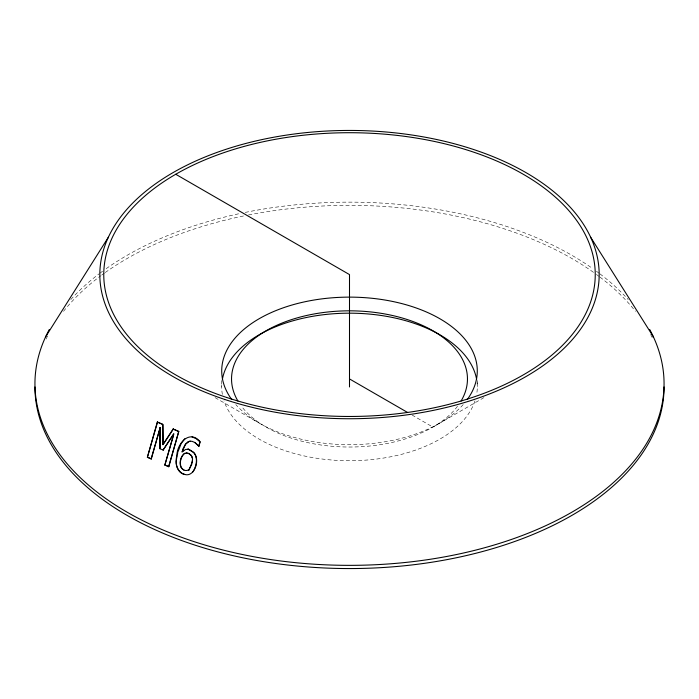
<?xml version="1.0" encoding="UTF-8"?>
<svg xmlns="http://www.w3.org/2000/svg" width="699" height="699" viewBox="0 0 699 699"><rect width="100%" height="100%" fill="white"/><g stroke="black" fill="none" stroke-linecap="round" stroke-linejoin="round"><path stroke-width="0.52" stroke-dasharray="3.5 2.62" d="M483.909 397.635L432.908 427.08L412.288 415.18M215.091 397.635L259.146 423.07M477.286 380.536L477.286 386.958M221.714 380.536L221.714 386.958M46.09 339.041A314.55 181.6 0 0 1 48.353 334.506M63.522 311.326A314.55 181.6 0 0 1 100.822 275.747M101.696 275.1A314.55 181.6 0 0 1 104.361 273.16M105.261 272.523A314.55 181.6 0 0 1 244.143 215.842M248.477 214.969A314.55 181.6 0 0 1 595.531 273.807M596.422 274.445A314.55 181.6 0 0 1 599.052 276.402M599.917 277.057A314.55 181.6 0 0 1 635.478 311.326M650.647 334.506A314.55 181.6 0 0 1 653.329 339.95M70.782 299.565A314.55 181.6 0 0 1 99.083 273.842M99.948 273.187A314.55 181.6 0 0 1 102.578 271.238M106.161 268.669A314.55 181.6 0 0 1 240.902 213.309M245.227 212.409A314.55 181.6 0 0 1 592.839 268.669M596.422 271.238A314.55 181.6 0 0 1 599.052 273.187M599.917 273.842A314.55 181.6 0 0 1 628.218 299.565M477.076 382.685A127.786 73.779 0 0 1 476.631 394.437M475.005 400.842A127.786 73.779 0 0 1 349.5 460.728A127.786 73.779 0 0 1 223.995 400.842M222.369 394.437A127.786 73.779 0 0 1 221.924 382.685M463.192 404.581A127.786 73.779 0 0 1 349.5 444.678A127.786 73.779 0 0 1 235.808 404.581M457.513 406.294A117.956 68.1 0 0 1 349.5 447.028A117.956 68.1 0 0 1 241.487 406.294"/><path stroke-width="1.05" d="M176.498 459.479C175.047 465.857 179.127 473.406 185.043 474.534C176.506 472.882 174.855 462.843 176.856 455.713C177.083 442.965 189.892 429.291 200.185 441.785L198.944 446.18L195.056 442.677L198.944 446.18M192.452 472.437C195.703 467.911 198.21 459.837 194.803 454.07C191.98 449.833 181.364 445.796 193.772 452.393C200.543 459.855 194.488 477.137 185.043 474.534M176.646 458.535L177.074 455.687M192.007 463.219C192.706 460.51 192.915 457.26 190.949 455.014C184.492 450.82 192.47 455.407 192.007 457.382C195.152 460.099 183.051 480.807 191.841 464.153M177.319 454.656L177.826 452.576M151.098 458.946L160.115 427.779L151.316 458.92L147.375 457.295L157.327 422.039L162.954 424.415L163.059 444.651L162.745 424.442L157.327 422.039M157.546 422.021L147.375 457.295M162.841 444.678L173.125 429.037L178.778 431.423L168.817 466.679L164.85 465.036L173.868 433.869M164.85 465.036L173.57 434.909M168.599 466.696L178.778 431.423M198.726 446.198L199.966 441.812L196.061 438.596L192.042 436.91M182.177 451.877L182.963 448.837L185.384 444.249L188.311 441.716L190.172 441.235L188.311 441.716M182.518 450.855L185.593 444.223L188.529 441.698M178.079 451.545L181.155 443.559L184.781 438.692M45.671 336.743L108.336 237.284M173.649 433.896L163.068 450.112L173.273 434.778M163.636 443.786L173.343 429.02M186.231 453.022C188.957 453.249 185.052 452.646 183.863 453.878C180.464 457.233 179.101 462.852 180.927 467.308C183.059 470.506 186.45 471.441 188.739 469.711M184.886 453.31C180.124 456.036 178.14 467.273 183.916 470.06M181.967 451.895L185.654 449.44L188.014 449.317M182.754 451.344L183.697 450.313M159.896 427.805L160.001 448.758L160.115 427.779M189.962 441.252L191.945 441.296L195.274 442.65M187.253 453.101L188.817 453.511M173.125 429.037L178.56 431.449M160.001 448.758L163.286 450.095M148.52 457.679L151.316 458.92M165.069 465.018L168.817 466.679M175.737 174.269L349.5 274.593L349.5 386.958M349.5 378.928L407.604 412.471M590.664 237.284L653.329 336.743M222.369 379.47A127.786 73.779 0 0 1 349.5 313.178A127.786 73.779 0 0 1 476.631 379.47M231.753 399.566A127.786 73.779 0 0 1 349.5 297.127A127.786 73.779 0 0 1 467.247 399.566M664.05 386.958A314.55 181.6 0 0 1 349.5 568.558A314.55 181.6 0 0 1 34.95 386.958M649.686 329.482A314.55 181.6 0 0 1 349.5 565.351A314.55 181.6 0 0 1 49.314 329.482M237.922 401.025A117.956 68.1 0 0 1 349.5 310.828A117.956 68.1 0 0 1 461.078 401.025M224.659 399.426A249.674 144.151 0 0 0 599.174 274.593A249.674 144.151 0 0 0 224.659 149.752A249.674 144.151 0 0 0 224.659 399.426M226.633 397.46A245.742 141.88 0 0 0 595.242 274.593A245.742 141.88 0 0 0 226.633 151.718A245.742 141.88 0 0 0 226.633 397.46"/></g></svg>
